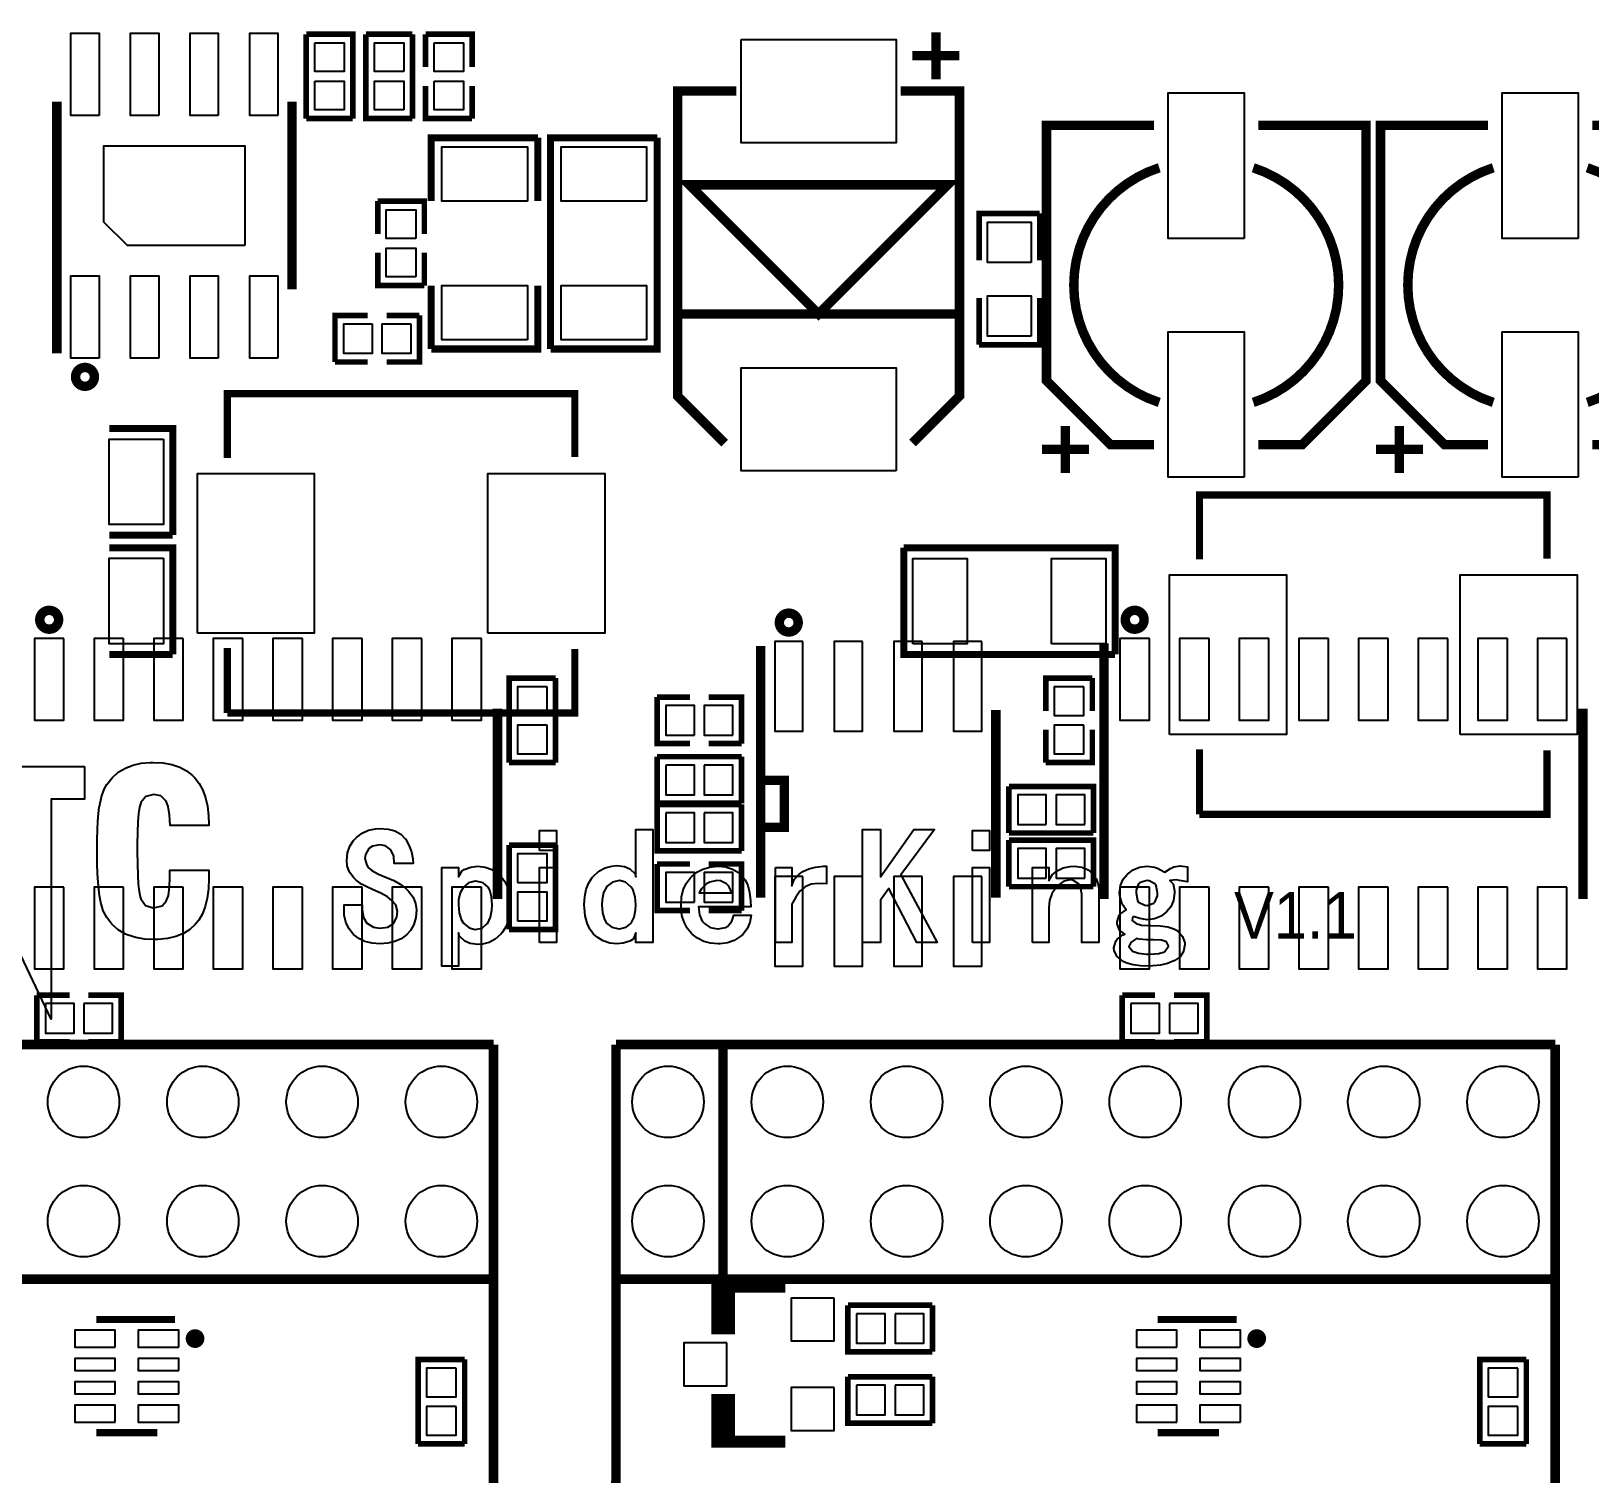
# Model space of a CAD drawing. Extents: x -23 to 189, y -20 to 117.
# Drawn here: x 45.97 to 79.16, y 40.34 to 71.07 of the extents above; entities that cross this region are included whole.
import ezdxf

# ---------------------------------------------------------------- set-up
doc = ezdxf.new("R2010")
doc.units = 0
doc.header["$MEASUREMENT"] = 0
for name, color, linetype in [('BOTTOM', 132, 'CONTINUOUS'), ('SILKSCREEN_BOTTOM', 230, 'CONTINUOUS'), ('SILKSCREEN_TOP', 7, 'CONTINUOUS'), ('TOP', 1, 'CONTINUOUS')]:
    doc.layers.add(name, color=color, linetype=linetype)

msp = doc.modelspace()

# ---------------------------------------------------------------- linework, layer by layer
at = {"layer": 'BOTTOM'}
for points in [[(46.66996, 58.12917), (46.04004, 58.12917), (46.04004, 56.38927), (46.66996, 56.38927)], [(47.93996, 58.12917), (47.31004, 58.12917), (47.31004, 56.38927), (47.93996, 56.38927)], [(49.20996, 58.12917), (48.58004, 58.12917), (48.58004, 56.38927), (49.20996, 56.38927)], [(50.47996, 58.12917), (49.85004, 58.12917), (49.85004, 56.38927), (50.47996, 56.38927)], [(51.74996, 58.12917), (51.12004, 58.12917), (51.12004, 56.38927), (51.74996, 56.38927)], [(53.01996, 58.12917), (52.39004, 58.12917), (52.39004, 56.38927), (53.01996, 56.38927)], [(54.28996, 58.12917), (53.66004, 58.12917), (53.66004, 56.38927), (54.28996, 56.38927)], [(55.55996, 58.12917), (54.93004, 58.12917), (54.93004, 56.38927), (55.55996, 56.38927)], [(69.78396, 58.12917), (69.15404, 58.12917), (69.15404, 56.38927), (69.78396, 56.38927)], [(71.05396, 58.12917), (70.42404, 58.12917), (70.42404, 56.38927), (71.05396, 56.38927)], [(72.32396, 58.12917), (71.69404, 58.12917), (71.69404, 56.38927), (72.32396, 56.38927)], [(73.59396, 58.12917), (72.96404, 58.12917), (72.96404, 56.38927), (73.59396, 56.38927)], [(74.86396, 58.12917), (74.23404, 58.12917), (74.23404, 56.38927), (74.86396, 56.38927)], [(76.13396, 58.12917), (75.50404, 58.12917), (75.50404, 56.38927), (76.13396, 56.38927)], [(77.40396, 58.12917), (76.77404, 58.12917), (76.77404, 56.38927), (77.40396, 56.38927)], [(78.67396, 58.12917), (78.04404, 58.12917), (78.04404, 56.38927), (78.67396, 56.38927)], [(62.40272, 58.06948), (61.80328, 58.06948), (61.80328, 56.1594), (62.40272, 56.1594)], [(63.67272, 58.06948), (63.07328, 58.06948), (63.07328, 56.1594), (63.67272, 56.1594)], [(64.94272, 58.06948), (64.34328, 58.06948), (64.34328, 56.1594), (64.94272, 56.1594)], [(66.21272, 58.06948), (65.61328, 58.06948), (65.61328, 56.1594), (66.21272, 56.1594)], [(56.95696, 57.10174), (56.32704, 57.10174), (56.32704, 56.49214), (56.95696, 56.49214)], [(68.38696, 57.10174), (67.75704, 57.10174), (67.75704, 56.49214), (68.38696, 56.49214)], [(60.09386, 56.07304), (60.09386, 56.70296), (59.48426, 56.70296), (59.48426, 56.07304)], [(60.91174, 56.07304), (60.91174, 56.70296), (60.30214, 56.70296), (60.30214, 56.07304)], [(56.95696, 56.28386), (56.32704, 56.28386), (56.32704, 55.67426), (56.95696, 55.67426)], [(68.38696, 56.28386), (67.75704, 56.28386), (67.75704, 55.67426), (68.38696, 55.67426)], [(59.48426, 55.43296), (59.48426, 54.80304), (60.09386, 54.80304), (60.09386, 55.43296)], [(60.30214, 55.43296), (60.30214, 54.80304), (60.91174, 54.80304), (60.91174, 55.43296)], [(67.58686, 54.16804), (67.58686, 54.79796), (66.97726, 54.79796), (66.97726, 54.16804)], [(68.40474, 54.16804), (68.40474, 54.79796), (67.79514, 54.79796), (67.79514, 54.16804)], [(59.48426, 54.41696), (59.48426, 53.78704), (60.09386, 53.78704), (60.09386, 54.41696)], [(60.30214, 54.41696), (60.30214, 53.78704), (60.91174, 53.78704), (60.91174, 54.41696)], [(56.32704, 52.93614), (56.95696, 52.93614), (56.95696, 53.54574), (56.32704, 53.54574)], [(67.58686, 53.02504), (67.58686, 53.65496), (66.97726, 53.65496), (66.97726, 53.02504)], [(68.40474, 53.02504), (68.40474, 53.65496), (67.79514, 53.65496), (67.79514, 53.02504)], [(60.09386, 52.51704), (60.09386, 53.14696), (59.48426, 53.14696), (59.48426, 52.51704)], [(60.91174, 52.51704), (60.91174, 53.14696), (60.30214, 53.14696), (60.30214, 52.51704)], [(46.66996, 52.83073), (46.04004, 52.83073), (46.04004, 51.09083), (46.66996, 51.09083)], [(47.93996, 52.83073), (47.31004, 52.83073), (47.31004, 51.09083), (47.93996, 51.09083)], [(49.20996, 52.83073), (48.58004, 52.83073), (48.58004, 51.09083), (49.20996, 51.09083)], [(50.47996, 52.83073), (49.85004, 52.83073), (49.85004, 51.09083), (50.47996, 51.09083)], [(51.74996, 52.83073), (51.12004, 52.83073), (51.12004, 51.09083), (51.74996, 51.09083)], [(53.01996, 52.83073), (52.39004, 52.83073), (52.39004, 51.09083), (53.01996, 51.09083)], [(54.28996, 52.83073), (53.66004, 52.83073), (53.66004, 51.09083), (54.28996, 51.09083)], [(55.55996, 52.83073), (54.93004, 52.83073), (54.93004, 51.09083), (55.55996, 51.09083)], [(62.40272, 53.0606), (61.80328, 53.0606), (61.80328, 51.15052), (62.40272, 51.15052)], [(63.67272, 53.0606), (63.07328, 53.0606), (63.07328, 51.15052), (63.67272, 51.15052)], [(64.94272, 53.0606), (64.34328, 53.0606), (64.34328, 51.15052), (64.94272, 51.15052)], [(66.21272, 53.0606), (65.61328, 53.0606), (65.61328, 51.15052), (66.21272, 51.15052)], [(69.78396, 52.83073), (69.15404, 52.83073), (69.15404, 51.09083), (69.78396, 51.09083)], [(71.05396, 52.83073), (70.42404, 52.83073), (70.42404, 51.09083), (71.05396, 51.09083)], [(72.32396, 52.83073), (71.69404, 52.83073), (71.69404, 51.09083), (72.32396, 51.09083)], [(73.59396, 52.83073), (72.96404, 52.83073), (72.96404, 51.09083), (73.59396, 51.09083)], [(74.86396, 52.83073), (74.23404, 52.83073), (74.23404, 51.09083), (74.86396, 51.09083)], [(76.13396, 52.83073), (75.50404, 52.83073), (75.50404, 51.09083), (76.13396, 51.09083)], [(77.40396, 52.83073), (76.77404, 52.83073), (76.77404, 51.09083), (77.40396, 51.09083)], [(78.67396, 52.83073), (78.04404, 52.83073), (78.04404, 51.09083), (78.67396, 51.09083)], [(56.32704, 52.11826), (56.95696, 52.11826), (56.95696, 52.72786), (56.32704, 52.72786)], [(46.27626, 50.35296), (46.27626, 49.72304), (46.88586, 49.72304), (46.88586, 50.35296)], [(47.09414, 50.35296), (47.09414, 49.72304), (47.70374, 49.72304), (47.70374, 50.35296)], [(69.39026, 50.35296), (69.39026, 49.72304), (69.99986, 49.72304), (69.99986, 50.35296)], [(70.20814, 50.35296), (70.20814, 49.72304), (70.81774, 49.72304), (70.81774, 50.35296)], [(63.0682, 44.0817), (62.1538, 44.0817), (62.1538, 43.1673), (63.0682, 43.1673)], [(63.54826, 43.74896), (63.54826, 43.11904), (64.15786, 43.11904), (64.15786, 43.74896)], [(64.36614, 43.74896), (64.36614, 43.11904), (64.97574, 43.11904), (64.97574, 43.74896)], [(47.76216, 43.03776), (47.76216, 43.39844), (46.9011, 43.39844), (46.9011, 43.03776)], [(49.11344, 43.03776), (49.11344, 43.39844), (48.25238, 43.39844), (48.25238, 43.03776)], [(70.36816, 43.03776), (70.36816, 43.39844), (69.5071, 43.39844), (69.5071, 43.03776)], [(71.71944, 43.03776), (71.71944, 43.39844), (70.85838, 43.39844), (70.85838, 43.03776)], [(60.7822, 43.1292), (59.8678, 43.1292), (59.8678, 42.2148), (60.7822, 42.2148)], [(47.76216, 42.53738), (47.76216, 42.79646), (46.9011, 42.79646), (46.9011, 42.53738)], [(49.11344, 42.53738), (49.11344, 42.79646), (48.25238, 42.79646), (48.25238, 42.53738)], [(55.02148, 42.58818), (54.39156, 42.58818), (54.39156, 41.97858), (55.02148, 41.97858)], [(70.36816, 42.53738), (70.36816, 42.79646), (69.5071, 42.79646), (69.5071, 42.53738)], [(71.71944, 42.53738), (71.71944, 42.79646), (70.85838, 42.79646), (70.85838, 42.53738)], [(77.62748, 42.58818), (76.99756, 42.58818), (76.99756, 41.97858), (77.62748, 41.97858)], [(47.76216, 42.03954), (47.76216, 42.29862), (46.9011, 42.29862), (46.9011, 42.03954)], [(49.11344, 42.03954), (49.11344, 42.29862), (48.25238, 42.29862), (48.25238, 42.03954)], [(63.0682, 42.1767), (62.1538, 42.1767), (62.1538, 41.2623), (63.0682, 41.2623)], [(63.54826, 42.22496), (63.54826, 41.59504), (64.15786, 41.59504), (64.15786, 42.22496)], [(64.36614, 42.22496), (64.36614, 41.59504), (64.97574, 41.59504), (64.97574, 42.22496)], [(70.36816, 42.03954), (70.36816, 42.29862), (69.5071, 42.29862), (69.5071, 42.03954)], [(71.71944, 42.03954), (71.71944, 42.29862), (70.85838, 42.29862), (70.85838, 42.03954)], [(47.76216, 41.43756), (47.76216, 41.79824), (46.9011, 41.79824), (46.9011, 41.43756)], [(49.11344, 41.43756), (49.11344, 41.79824), (48.25238, 41.79824), (48.25238, 41.43756)], [(55.02148, 41.7703), (54.39156, 41.7703), (54.39156, 41.1607), (55.02148, 41.1607)], [(70.36816, 41.43756), (70.36816, 41.79824), (69.5071, 41.79824), (69.5071, 41.43756)], [(71.71944, 41.43756), (71.71944, 41.79824), (70.85838, 41.79824), (70.85838, 41.43756)], [(77.62748, 41.7703), (76.99756, 41.7703), (76.99756, 41.1607), (77.62748, 41.1607)]]:
    msp.add_lwpolyline(points, close=True, dxfattribs=at)
for centre in [(47.08652, 48.26), (49.62652, 48.26), (52.16652, 48.26), (54.70652, 48.26), (59.53252, 48.26), (62.07252, 48.26), (64.61252, 48.26), (67.15252, 48.26), (69.69252, 48.26), (72.23252, 48.26), (74.77252, 48.26), (77.31252, 48.26), (47.08652, 45.72), (49.62652, 45.72), (52.16652, 45.72), (54.70652, 45.72), (59.53252, 45.72), (62.07252, 45.72), (64.61252, 45.72), (67.15252, 45.72), (69.69252, 45.72), (72.23252, 45.72), (74.77252, 45.72), (77.31252, 45.72)]:
    msp.add_circle(centre, 0.762, dxfattribs=at)
at = {"layer": 'SILKSCREEN_BOTTOM', "const_width": 0.20066}
for points in [[(46.55566, 58.52922, 0.997561), (46.15434, 58.53176, 1.002445), (46.55566, 58.52922)], [(62.30366, 58.4708, 1.002345), (61.90234, 58.46826, 0.997661), (62.30366, 58.4708)], [(69.66966, 58.52922, 0.997561), (69.26834, 58.53176, 1.002445), (69.66966, 58.52922)], [(49.56048, 43.2181, 0.998991), (49.36236, 43.2181, 1.00101), (49.56048, 43.2181)], [(72.16648, 43.2181, 0.998991), (71.96836, 43.2181, 1.00101), (72.16648, 43.2181)]]:
    msp.add_lwpolyline(points, format="xyb", dxfattribs=at)
at = {"layer": 'SILKSCREEN_BOTTOM'}
for points, const_width in [([(68.81368, 58.02884), (68.81368, 52.58054)], 0.20066), ([(61.50356, 57.97042), (61.50356, 52.61102)], 0.20066), ([(56.1467, 55.48884), (56.1467, 57.28716), (57.1373, 57.28716)], 0.11938), ([(57.1373, 55.48884), (57.1373, 57.28716)], 0.11938), ([(67.5767, 56.58866), (67.5767, 57.28716), (68.5673, 57.28716)], 0.11938), ([(68.5673, 56.58866), (68.5673, 57.28716)], 0.11938), ([(59.99734, 55.8927), (59.29884, 55.8927), (59.29884, 56.8833)], 0.11938), ([(59.99734, 56.8833), (59.29884, 56.8833)], 0.11938), ([(60.39866, 56.8833), (61.09716, 56.8833), (61.09716, 55.8927)], 0.11938), ([(55.90032, 56.63946), (55.90032, 52.58054)], 0.20066), ([(66.51244, 56.60898), (66.51244, 52.61102)], 0.20066), ([(79.01432, 56.63946), (79.01432, 52.58054)], 0.20066), ([(68.5673, 56.18734), (68.5673, 55.48884), (67.5767, 55.48884)], 0.11938), ([(67.5767, 56.18734), (67.5767, 55.48884)], 0.11938), ([(60.39866, 55.8927), (61.09716, 55.8927)], 0.11938), ([(57.1373, 55.48884), (56.1467, 55.48884)], 0.11938), ([(61.09716, 54.6227), (59.29884, 54.6227), (59.29884, 55.6133)], 0.11938), ([(61.09716, 55.6133), (59.29884, 55.6133)], 0.11938), ([(61.09716, 55.6133), (61.09716, 54.6227)], 0.11938), ([(61.50864, 54.10962), (62.00902, 54.10962), (62.00902, 55.11038), (61.50864, 55.11038)], 0.20066), ([(66.79184, 54.9783), (68.59016, 54.9783), (68.59016, 53.9877)], 0.11938), ([(66.79184, 53.9877), (66.79184, 54.9783)], 0.11938), ([(61.09716, 53.6067), (59.29884, 53.6067), (59.29884, 54.5973)], 0.11938), ([(61.09716, 54.5973), (59.29884, 54.5973)], 0.11938), ([(61.09716, 54.5973), (61.09716, 53.6067)], 0.11938), ([(57.1373, 53.73116), (57.1373, 51.93284), (56.1467, 51.93284)], 0.11938), ([(56.1467, 53.73116), (57.1373, 53.73116)], 0.11938), ([(56.1467, 53.73116), (56.1467, 51.93284)], 0.11938), ([(66.79184, 53.9877), (68.59016, 53.9877)], 0.11938), ([(66.79184, 53.8353), (68.59016, 53.8353), (68.59016, 52.8447)], 0.11938), ([(66.79184, 52.8447), (66.79184, 53.8353)], 0.11938), ([(59.99734, 52.3367), (59.29884, 52.3367), (59.29884, 53.3273)], 0.11938), ([(59.99734, 53.3273), (59.29884, 53.3273)], 0.11938), ([(60.39866, 53.3273), (61.09716, 53.3273), (61.09716, 52.3367)], 0.11938), ([(66.79184, 52.8447), (68.59016, 52.8447)], 0.11938), ([(60.39866, 52.3367), (61.09716, 52.3367)], 0.11938), ([(46.78934, 49.5427), (46.09084, 49.5427), (46.09084, 50.5333)], 0.11938), ([(46.78934, 50.5333), (46.09084, 50.5333)], 0.11938), ([(47.19066, 50.5333), (47.88916, 50.5333), (47.88916, 49.5427)], 0.11938), ([(69.90334, 49.5427), (69.20484, 49.5427), (69.20484, 50.5333)], 0.11938), ([(69.90334, 50.5333), (69.20484, 50.5333)], 0.11938), ([(70.30466, 50.5333), (71.00316, 50.5333), (71.00316, 49.5427)], 0.11938), ([(47.19066, 49.5427), (47.88916, 49.5427)], 0.11938), ([(70.30466, 49.5427), (71.00316, 49.5427)], 0.11938), ([(60.833, 44.323), (60.833, 43.434), (60.579, 43.434), (60.579, 44.323), (62.0268, 44.323)], 0.254), ([(65.16116, 42.9387), (63.36284, 42.9387), (63.36284, 43.9293)], 0.11938), ([(65.16116, 43.9293), (63.36284, 43.9293)], 0.11938), ([(65.16116, 43.9293), (65.16116, 42.9387)], 0.11938), ([(49.03724, 43.62196), (47.35576, 43.62196)], 0.14986), ([(71.64324, 43.62196), (69.96176, 43.62196)], 0.14986), ([(54.21122, 40.97528), (54.21122, 42.7736), (55.20182, 42.7736)], 0.11938), ([(55.20182, 40.97528), (55.20182, 42.7736)], 0.11938), ([(76.81722, 40.97528), (76.81722, 42.7736), (77.80782, 42.7736)], 0.11938), ([(77.80782, 40.97528), (77.80782, 42.7736)], 0.11938), ([(65.16116, 41.4147), (63.36284, 41.4147), (63.36284, 42.4053)], 0.11938), ([(65.16116, 42.4053), (63.36284, 42.4053)], 0.11938), ([(65.16116, 42.4053), (65.16116, 41.4147)], 0.11938), ([(60.833, 41.021), (60.833, 41.91), (60.579, 41.91), (60.579, 41.021), (62.0268, 41.021)], 0.254), ([(48.65624, 41.21404), (47.35576, 41.21404)], 0.14986), ([(71.26224, 41.21404), (69.96176, 41.21404)], 0.14986), ([(55.20182, 40.97528), (54.21122, 40.97528)], 0.11938), ([(77.80782, 40.97528), (76.81722, 40.97528)], 0.11938)]:
    msp.add_lwpolyline(points, dxfattribs=dict(at, const_width=const_width))
at = {"layer": 'SILKSCREEN_TOP'}
for points, const_width in [([(52.8193, 69.20484), (52.8193, 71.00316), (51.8287, 71.00316)], 0.11938), ([(51.8287, 69.20484), (51.8287, 71.00316)], 0.11938), ([(53.0987, 71.00316), (53.0987, 69.20484), (54.0893, 69.20484)], 0.11938), ([(54.0893, 71.00316), (53.0987, 71.00316)], 0.11938), ([(54.0893, 71.00316), (54.0893, 69.20484)], 0.11938), ([(55.3593, 70.30466), (55.3593, 71.00316), (54.3687, 71.00316)], 0.11938), ([(54.3687, 70.30466), (54.3687, 71.00316)], 0.11938), ([(65.23736, 70.04304), (65.23736, 71.0438)], 0.20066), ([(65.73774, 70.54342), (64.73698, 70.54342)], 0.20066), ([(54.3687, 69.90334), (54.3687, 69.20484), (55.3593, 69.20484)], 0.11938), ([(55.3593, 69.90334), (55.3593, 69.20484)], 0.11938), ([(60.73902, 62.2935), (59.73826, 63.29426), (59.73826, 69.79412), (60.98794, 69.79412)], 0.20066), ([(64.48806, 69.79412), (65.73774, 69.79412), (65.73774, 63.29426), (64.73698, 62.2935)], 0.20066), ([(46.51756, 64.20358), (46.51756, 69.56298)], 0.20066), ([(51.52644, 65.56502), (51.52644, 69.56298)], 0.20066), ([(51.8287, 69.20484), (52.8193, 69.20484)], 0.11938), ([(69.88302, 69.06006), (67.59194, 69.06006), (67.59194, 63.61938), (68.95338, 62.25794), (69.88302, 62.25794)], 0.20066), ([(72.10298, 69.06006), (74.39406, 69.06006), (74.39406, 63.61938), (73.03262, 62.25794), (72.10298, 62.25794)], 0.20066), ([(76.99502, 69.06006), (74.70394, 69.06006), (74.70394, 63.61938), (76.06538, 62.25794), (76.99502, 62.25794)], 0.20066), ([(79.21498, 69.06006), (81.50606, 69.06006), (81.50606, 63.61938), (80.14462, 62.25794), (79.21498, 62.25794)], 0.20066), ([(54.49062, 67.44716), (54.49062, 68.79844), (56.76138, 68.79844)], 0.14986), ([(56.76138, 67.44716), (56.76138, 68.79844)], 0.14986), ([(57.03062, 64.29756), (57.03062, 68.79844), (59.30138, 68.79844)], 0.14986), ([(59.30138, 68.79844), (59.30138, 64.29756), (57.03062, 64.29756)], 0.14986), ([(62.738, 65.04432), (65.48882, 67.79514), (59.98718, 67.79514), (62.738, 65.04432)], 0.20066), ([(54.3433, 66.74866), (54.3433, 67.44716), (53.3527, 67.44716)], 0.11938), ([(53.3527, 66.74866), (53.3527, 67.44716)], 0.11938), ([(66.15684, 66.18478), (66.15684, 67.18554), (67.44716, 67.18554)], 0.11938), ([(67.44716, 66.18478), (67.44716, 67.18554)], 0.11938), ([(53.3527, 66.34734), (53.3527, 65.64884), (54.3433, 65.64884)], 0.11938), ([(54.3433, 66.34734), (54.3433, 65.64884)], 0.11938), ([(56.76138, 65.64884), (56.76138, 64.29756), (54.49062, 64.29756)], 0.14986), ([(54.49062, 65.64884), (54.49062, 64.29756)], 0.14986), ([(67.44716, 65.38722), (67.44716, 64.38646), (66.15684, 64.38646)], 0.11938), ([(66.15684, 65.38722), (66.15684, 64.38646)], 0.11938), ([(53.13934, 65.0113), (52.44084, 65.0113), (52.44084, 64.0207)], 0.11938), ([(53.54066, 64.0207), (54.23916, 64.0207), (54.23916, 65.0113)], 0.11938), ([(53.54066, 65.0113), (54.23916, 65.0113)], 0.11938), ([(59.78652, 65.04432), (65.68948, 65.04432)], 0.20066), ([(53.13934, 64.0207), (52.44084, 64.0207)], 0.11938), ([(57.54878, 61.99378), (57.54878, 63.34506), (50.14722, 63.34506), (50.14722, 61.976)], 0.1524), ([(67.99326, 62.65926), (67.99326, 61.6585)], 0.20066), ([(75.10526, 62.65926), (75.10526, 61.6585)], 0.20066), ([(47.63516, 62.60338), (48.98644, 62.60338), (48.98644, 60.33262)], 0.14986), ([(68.49364, 62.15888), (67.49288, 62.15888)], 0.20066), ([(75.60564, 62.15888), (74.60488, 62.15888)], 0.20066), ([(78.24978, 59.83478), (78.24978, 61.18606), (70.84822, 61.18606), (70.84822, 59.817)], 0.1524), ([(47.63516, 60.33262), (48.98644, 60.33262)], 0.14986), ([(47.63516, 60.06338), (48.98644, 60.06338), (48.98644, 57.79262)], 0.14986), ([(64.55156, 60.06338), (69.05244, 60.06338), (69.05244, 57.79262)], 0.14986), ([(69.05244, 57.79262), (64.55156, 57.79262), (64.55156, 60.06338)], 0.14986), ([(47.63516, 57.79262), (48.98644, 57.79262)], 0.14986), ([(50.14722, 57.92724), (50.14722, 56.54294)], 0.1524), ([(50.14722, 56.54294), (57.54878, 56.54294), (57.54878, 57.90692)], 0.1524), ([(70.84822, 55.76824), (70.84822, 54.38394)], 0.1524), ([(70.84822, 54.38394), (78.24978, 54.38394), (78.24978, 55.74792)], 0.1524), ([(35.81654, 49.48174), (55.8165, 49.48174)], 0.20066), ([(55.8165, 18.542), (55.8165, 49.48174)], 0.20066), ([(58.42, 18.542), (58.42254, 49.48174)], 0.20066), ([(58.42254, 49.48174), (78.4225, 49.48174)], 0.20066), ([(60.70346, 44.48302), (60.70346, 49.48174)], 0.20066), ([(78.4225, 18.542), (78.4225, 49.48174)], 0.20066)]:
    msp.add_lwpolyline(points, dxfattribs=dict(at, const_width=const_width))
at = {"layer": 'SILKSCREEN_TOP', "const_width": 0.20066}
for points in [[(69.99224, 68.15836, 0.728195), (69.99224, 63.15964)], [(71.99376, 68.15836, -0.727603), (71.99376, 63.15964)], [(77.10424, 68.15836, 0.728195), (77.10424, 63.15964)], [(79.10576, 68.15836, -0.727603), (79.10576, 63.15964)], [(47.31766, 63.7032, 0.997661), (46.91634, 63.70574, 1.002345), (47.31766, 63.7032)]]:
    msp.add_lwpolyline(points, format="xyb", dxfattribs=at)
at = {"layer": 'SILKSCREEN_TOP'}
for points in [[(47.50562, 52.32908), (47.45228, 52.50942), (47.42434, 52.65674), (47.4091, 52.78628), (47.3964, 52.94122), (47.3837, 53.1241), (47.37862, 53.33238), (47.37608, 53.5686), (47.37608, 53.60416), (47.37862, 53.84546), (47.3837, 54.05628), (47.39386, 54.2417), (47.40656, 54.40172), (47.41926, 54.53634), (47.42434, 54.55412), (47.46752, 54.75732), (47.52594, 54.92496), (47.57928, 55.02148), (47.69358, 55.16626), (47.82566, 55.28564), (47.97806, 55.372), (48.13554, 55.43296), (48.3108, 55.4736), (48.50638, 55.48884), (48.56734, 55.49138), (48.77562, 55.48122), (48.96358, 55.4482), (49.13376, 55.39232), (49.28108, 55.31358), (49.40554, 55.21452), (49.45634, 55.16372), (49.55032, 55.0418), (49.62398, 54.89702), (49.6824, 54.737), (49.72304, 54.55666), (49.7459, 54.35346), (49.75098, 54.1782), (49.75098, 54.14518), (48.9331, 54.14772), (48.9204, 54.37632), (48.88992, 54.55158), (48.84928, 54.66334), (48.7299, 54.78272), (48.58258, 54.81066), (48.41494, 54.76748), (48.30826, 54.6354), (48.30572, 54.63286), (48.28032, 54.53888), (48.25746, 54.40426), (48.24476, 54.229), (48.23206, 54.00548), (48.22952, 53.74386), (48.22952, 53.67274), (48.22952, 53.60416), (48.23206, 53.3273), (48.23968, 53.09108), (48.25238, 52.8955), (48.27016, 52.74056), (48.29048, 52.6288), (48.30572, 52.58308), (48.40478, 52.44338), (48.56734, 52.39258), (48.58258, 52.39258), (48.75784, 52.4383), (48.84928, 52.53228), (48.89246, 52.65674), (48.91786, 52.84216), (48.92294, 53.04028), (48.92294, 53.19776), (49.75098, 53.19776), (49.75606, 53.12918), (49.75606, 53.01742), (49.74844, 52.79644), (49.7205, 52.59832), (49.67732, 52.42052), (49.61636, 52.26558), (49.54016, 52.12842), (49.4665, 52.03952), (49.34966, 51.9303), (49.2125, 51.84648), (49.05248, 51.78298), (48.87214, 51.7398), (48.66894, 51.71948), (48.58258, 51.71948), (48.38446, 51.7271), (48.20158, 51.76012), (48.03902, 51.81092), (47.98314, 51.83632), (47.82566, 51.92776), (47.69104, 52.0446), (47.57928, 52.18938)], [(47.10684, 55.40502), (47.10684, 54.70652), (46.39818, 54.70652), (46.39818, 50.0253), (45.5549, 51.80584), (45.5549, 54.70652), (44.88434, 54.70652), (44.88434, 55.40502)], [(53.07838, 51.6763), (52.94884, 51.7398), (52.83708, 51.82616), (52.82692, 51.83632), (52.73548, 51.95062), (52.67198, 52.08524), (52.63896, 52.2351), (52.63388, 52.33416), (52.63388, 52.46116), (53.0225, 52.46116), (53.0225, 52.3494), (53.0479, 52.18684), (53.12156, 52.06746), (53.13426, 52.0573), (53.2638, 51.9811), (53.39842, 51.95824), (53.56352, 51.9811), (53.6829, 52.04968), (53.68798, 52.0573), (53.75656, 52.19192), (53.7718, 52.32146), (53.7337, 52.45862), (53.66004, 52.54498), (53.55844, 52.62626), (53.4162, 52.705), (53.3146, 52.75072), (53.14696, 52.82438), (53.00472, 52.90058), (52.89296, 52.9844), (52.84216, 53.03012), (52.75072, 53.15204), (52.69992, 53.2892), (52.68976, 53.4035), (52.705, 53.56352), (52.75326, 53.70576), (52.83454, 53.82768), (52.89804, 53.89118), (53.01996, 53.98516), (53.15458, 54.04612), (53.3019, 54.07914), (53.39842, 54.08422), (53.57114, 54.07152), (53.71846, 54.03088), (53.84038, 53.9623), (53.9369, 53.86578), (53.93944, 53.86324), (54.01564, 53.72862), (54.07152, 53.58638), (54.09946, 53.43652), (54.10454, 53.33492), (53.70322, 53.33492), (53.69052, 53.49748), (53.6321, 53.62702), (53.5178, 53.71592), (53.39842, 53.73878), (53.24094, 53.7083), (53.1622, 53.65496), (53.08854, 53.53304), (53.07838, 53.44414), (53.11648, 53.29936), (53.14696, 53.2511), (53.2257, 53.1876), (53.36794, 53.11394), (53.53558, 53.04282), (53.69052, 52.97678), (53.82514, 52.89804), (53.94452, 52.80914), (54.00802, 52.75072), (54.102, 52.62118), (54.15788, 52.48402), (54.17566, 52.3494), (54.16042, 52.1843), (54.11724, 52.03952), (54.04866, 51.91252), (53.96484, 51.82108), (53.848, 51.73472), (53.71338, 51.6763), (53.56352, 51.6382), (53.39842, 51.6255), (53.23078, 51.6382)], [(56.79694, 53.61178), (56.79694, 54.04358), (57.15762, 54.04358), (57.15762, 53.61178)], [(58.7883, 51.72964), (58.72226, 51.68138), (58.57748, 51.6382), (58.4454, 51.6255), (58.29046, 51.64328), (58.14822, 51.689), (58.02122, 51.76774), (57.94502, 51.83632), (57.86628, 51.94046), (57.80786, 52.06746), (57.76976, 52.21986), (57.75198, 52.39004), (57.74944, 52.46116), (57.7596, 52.63642), (57.79262, 52.7939), (57.84596, 52.92852), (57.91962, 53.04282), (57.94502, 53.07076), (58.06186, 53.1749), (58.19394, 53.24602), (58.33618, 53.28412), (58.4454, 53.29428), (58.60542, 53.27396), (58.72226, 53.22316), (58.83402, 53.11648), (58.84672, 53.05552), (58.84672, 54.05882), (59.2074, 54.05882), (59.2074, 51.65344), (58.84672, 51.65344), (58.84672, 51.86172)], [(63.67018, 51.65344), (63.67018, 54.05882), (64.0588, 54.05882), (64.0588, 53.05552), (64.76492, 54.05882), (65.20942, 54.05882), (64.48806, 53.0987), (65.2653, 51.65344), (64.8335, 51.65344), (64.2366, 52.8066), (64.0588, 52.55768), (64.0588, 51.65344)], [(66.0146, 53.61178), (66.0146, 54.04358), (66.37528, 54.04358), (66.37528, 53.61178)], [(55.09006, 51.78806), (55.0672, 51.86172), (55.0672, 51.15306), (54.71922, 51.15306), (54.71922, 53.2511), (55.0672, 53.2511), (55.0672, 53.05552), (55.13832, 53.17744), (55.19166, 53.21046), (55.33136, 53.26126), (55.48122, 53.27904), (55.6387, 53.26126), (55.7784, 53.213), (55.90286, 53.13426), (55.9689, 53.07076), (56.05272, 52.96408), (56.11622, 52.83708), (56.15686, 52.68976), (56.17464, 52.52212), (56.17718, 52.46116), (56.16702, 52.28336), (56.134, 52.12588), (56.08066, 51.99126), (56.007, 51.87696), (55.9689, 51.83632), (55.8546, 51.72964), (55.72506, 51.65598), (55.58282, 51.62042), (55.48122, 51.6128), (55.3212, 51.63312), (55.20436, 51.68138)], [(56.79694, 51.65344), (56.79694, 53.2511), (57.15762, 53.2511), (57.15762, 51.65344)], [(60.79744, 51.64836), (60.6425, 51.62804), (60.59932, 51.6255), (60.43676, 51.6382), (60.29198, 51.67884), (60.1599, 51.74488), (60.04306, 51.83632), (60.03036, 51.84902), (59.93892, 51.95824), (59.87542, 52.08778), (59.8297, 52.23256), (59.80938, 52.39512), (59.80938, 52.46116), (59.81954, 52.62626), (59.8551, 52.77612), (59.91606, 52.91074), (60.00242, 53.02758), (60.03036, 53.05552), (60.14466, 53.15204), (60.27674, 53.22062), (60.42152, 53.26126), (60.579, 53.27904), (60.59932, 53.27904), (60.75934, 53.2638), (60.90412, 53.22062), (61.03112, 53.14442), (61.0997, 53.08346), (61.17336, 52.98694), (61.22924, 52.86756), (61.26988, 52.7177), (61.28766, 52.54498), (61.29274, 52.41798), (60.18276, 52.41798), (60.20054, 52.24526), (60.25896, 52.11318), (60.30722, 52.0573), (60.42914, 51.97602), (60.58408, 51.94554), (60.59932, 51.94554), (60.75426, 51.97348), (60.8076, 52.00142), (60.88888, 52.11064), (60.93206, 52.23764), (61.30544, 52.23764), (61.27496, 52.08016), (61.214, 51.943), (61.1251, 51.82616), (61.07176, 51.78044), (60.93968, 51.69916)], [(61.82106, 53.2511), (62.1665, 53.2511), (62.1665, 52.86248), (62.21984, 52.99964), (62.32144, 53.1114), (62.40272, 53.16728), (62.52972, 53.2257), (62.6745, 53.26126), (62.84214, 53.27904), (62.9031, 53.27904), (62.9031, 52.90566), (62.72784, 52.91328), (62.57798, 52.8955), (62.45352, 52.84216), (62.4459, 52.83454), (62.34176, 52.74564), (62.25032, 52.62372), (62.17158, 52.47132), (62.1665, 52.46116), (62.1665, 51.65344), (61.82106, 51.65344)], [(66.0146, 51.65344), (66.0146, 53.2511), (66.37528, 53.2511), (66.37528, 51.65344)], [(67.29222, 51.65344), (67.29222, 53.2511), (67.63766, 53.2511), (67.63766, 52.97424), (67.71132, 53.0987), (67.818, 53.18252), (67.945, 53.24348), (68.0974, 53.2765), (68.17868, 53.27904), (68.34632, 53.26126), (68.48094, 53.20284), (68.5673, 53.12664), (68.65366, 53.00726), (68.69938, 52.86502), (68.70446, 52.76596), (68.70446, 51.65344), (68.34378, 51.65344), (68.34378, 52.68214), (68.31584, 52.83708), (68.2752, 52.90566), (68.15074, 52.98186), (68.09486, 52.98694), (67.9577, 52.959), (67.83578, 52.86756), (67.79006, 52.82184), (67.70624, 52.69484), (67.65544, 52.5526), (67.63766, 52.39766), (67.63766, 52.39004), (67.63766, 51.65344)], [(69.44106, 52.2097), (69.42582, 52.18176), (69.41312, 52.12588), (69.49694, 52.0573), (69.61124, 52.02682), (69.79666, 52.01412), (69.81444, 52.01412), (70.01256, 52.00904), (70.17512, 51.98618), (70.30466, 51.94554), (70.38594, 51.9049), (70.49008, 51.78552), (70.5358, 51.64836), (70.53834, 51.6128), (70.5104, 51.46548), (70.43674, 51.35118), (70.3072, 51.26736), (70.30212, 51.26482), (70.16496, 51.20894), (70.01764, 51.17338), (69.85762, 51.1556), (69.78904, 51.15306), (69.596, 51.16068), (69.43344, 51.181), (69.29882, 51.21656), (69.22008, 51.25212), (69.09308, 51.35372), (69.03212, 51.47818), (69.0245, 51.54168), (69.06768, 51.68392), (69.09308, 51.72456), (69.21754, 51.81854), (69.26072, 51.83632), (69.14896, 51.9176), (69.09816, 52.05476), (69.09308, 52.09794), (69.14134, 52.24018), (69.1642, 52.26558), (69.28866, 52.3494), (69.20484, 52.46878), (69.19214, 52.5018), (69.1515, 52.64912), (69.14896, 52.71008), (69.16928, 52.86756), (69.22516, 53.00472), (69.3166, 53.1114), (69.43598, 53.20538), (69.57314, 53.26126), (69.72808, 53.27904), (69.73316, 53.27904), (69.89064, 53.25872), (69.95414, 53.2384), (70.09384, 53.1622), (70.10908, 53.15458), (70.231, 53.23078), (70.30212, 53.26634), (70.43674, 53.28666), (70.59422, 53.26634), (70.59422, 52.9463), (70.42404, 52.97678), (70.358, 52.98694), (70.2183, 52.97424), (70.28688, 52.90566), (70.31482, 52.75834), (70.31482, 52.71008), (70.2945, 52.5526), (70.23862, 52.41544), (70.14972, 52.30622), (70.03034, 52.21478), (69.89318, 52.1589), (69.7357, 52.14112), (69.73316, 52.14112), (69.58076, 52.16906)], [(55.0672, 52.46116), (55.08244, 52.28844), (55.12816, 52.14874), (55.17642, 52.07), (55.29834, 51.96586), (55.42788, 51.9303), (55.57774, 51.96332), (55.68442, 52.05984), (55.69204, 52.07), (55.75046, 52.19192), (55.78348, 52.34686), (55.78856, 52.46116), (55.77586, 52.63134), (55.73522, 52.77358), (55.70474, 52.83454), (55.59298, 52.92598), (55.44312, 52.96154), (55.42788, 52.96154), (55.2831, 52.92598), (55.17642, 52.83454), (55.10784, 52.71262), (55.07228, 52.56276)], [(58.12536, 52.46116), (58.13806, 52.2859), (58.18124, 52.14366), (58.22188, 52.07), (58.33364, 51.9811), (58.4835, 51.94554), (58.50128, 51.94554), (58.63844, 51.9811), (58.7502, 52.07), (58.80862, 52.19192), (58.84164, 52.34686), (58.84672, 52.46116), (58.83148, 52.63134), (58.7883, 52.77104), (58.7502, 52.83454), (58.62828, 52.94122), (58.50128, 52.97424), (58.34888, 52.94376), (58.23458, 52.85486), (58.22188, 52.83454), (58.16092, 52.7177), (58.13044, 52.56276)], [(60.77966, 52.90566), (60.64758, 52.96662), (60.57138, 52.97424), (60.41898, 52.94376), (60.3504, 52.90566), (60.24626, 52.79644), (60.198, 52.71008), (60.88888, 52.71008), (60.83046, 52.8574)], [(69.8754, 52.49164), (69.89826, 52.51704), (69.9516, 52.64912), (69.95414, 52.71008), (69.92366, 52.86502), (69.89826, 52.90566), (69.7738, 52.9717), (69.73316, 52.97424), (69.5833, 52.9336), (69.55282, 52.90566), (69.49948, 52.7685), (69.49694, 52.71008), (69.52742, 52.5526), (69.55282, 52.51704), (69.68236, 52.44846), (69.73316, 52.44592)], [(70.0405, 51.7017), (69.87032, 51.70932), (69.72046, 51.70932), (69.56552, 51.72964), (69.50964, 51.73726), (69.38518, 51.65344), (69.34454, 51.56962), (69.4309, 51.46548), (69.44106, 51.4604), (69.55282, 51.42484), (69.723, 51.40452), (69.80174, 51.40452), (69.97954, 51.41976), (70.104, 51.45786), (70.10908, 51.4604), (70.19036, 51.57978), (70.19036, 51.58486), (70.14972, 51.66868)]]:
    msp.add_lwpolyline(points, close=True, dxfattribs=at)
for points in [[(55.8165, 44.48302, 0.20066, 0.20066, 0), (38.09746, 44.48302, 0.2032, 0.2032, 0), (35.81654, 44.48302, 0.2032, 0.2032, 0)], [(78.4225, 44.48302, 0.20066, 0.20066, 0), (60.70346, 44.48302, 0.2032, 0.2032, 0), (58.42254, 44.48302, 0.2032, 0.2032, 0)]]:
    msp.add_lwpolyline(points, format="xyseb", dxfattribs=at)
at = {"layer": 'TOP'}
for points in [[(47.41672, 69.27469), (46.81728, 69.27469), (46.81728, 71.02475), (47.41672, 71.02475)], [(48.68672, 69.27469), (48.08728, 69.27469), (48.08728, 71.02475), (48.68672, 71.02475)], [(49.95672, 69.27469), (49.35728, 69.27469), (49.35728, 71.02475), (49.95672, 71.02475)], [(51.22672, 69.27469), (50.62728, 69.27469), (50.62728, 71.02475), (51.22672, 71.02475)], [(52.00904, 70.81774), (52.63896, 70.81774), (52.63896, 70.20814), (52.00904, 70.20814)], [(53.90896, 70.20814), (53.27904, 70.20814), (53.27904, 70.81774), (53.90896, 70.81774)], [(54.54904, 70.81774), (55.17896, 70.81774), (55.17896, 70.20814), (54.54904, 70.20814)], [(61.08827, 70.88886), (64.38773, 70.88886), (64.38773, 68.68922), (61.08827, 68.68922)], [(52.00904, 69.99986), (52.63896, 69.99986), (52.63896, 69.39026), (52.00904, 69.39026)], [(53.90896, 69.39026), (53.27904, 69.39026), (53.27904, 69.99986), (53.90896, 69.99986)], [(54.54904, 69.99986), (55.17896, 69.99986), (55.17896, 69.39026), (54.54904, 69.39026)], [(71.80326, 66.65468), (70.18274, 66.65468), (70.18274, 69.75348), (71.80326, 69.75348)], [(78.91526, 66.65468), (77.29474, 66.65468), (77.29474, 69.75348), (78.91526, 69.75348)], [(50.52314, 66.49974), (48.02124, 66.49974), (47.52086, 67.00012), (47.52086, 68.62826), (50.52314, 68.62826)], [(56.53659, 67.44335), (54.71541, 67.44335), (54.71541, 68.60413), (56.53659, 68.60413)], [(59.07659, 67.44335), (57.25541, 67.44335), (57.25541, 68.60413), (59.07659, 68.60413)], [(54.16296, 66.65214), (53.53304, 66.65214), (53.53304, 67.26174), (54.16296, 67.26174)], [(67.26682, 66.14033), (66.33718, 66.14033), (66.33718, 67.00139), (67.26682, 67.00139)], [(54.16296, 65.83426), (53.53304, 65.83426), (53.53304, 66.44386), (54.16296, 66.44386)], [(47.41672, 64.10325), (46.81728, 64.10325), (46.81728, 65.85331), (47.41672, 65.85331)], [(48.68672, 64.10325), (48.08728, 64.10325), (48.08728, 65.85331), (48.68672, 65.85331)], [(49.95672, 64.10325), (49.35728, 64.10325), (49.35728, 65.85331), (49.95672, 65.85331)], [(51.22672, 64.10325), (50.62728, 64.10325), (50.62728, 65.85331), (51.22672, 65.85331)], [(56.53659, 64.49187), (54.71541, 64.49187), (54.71541, 65.65265), (56.53659, 65.65265)], [(59.07659, 64.49187), (57.25541, 64.49187), (57.25541, 65.65265), (59.07659, 65.65265)], [(67.26682, 64.57061), (66.33718, 64.57061), (66.33718, 65.43167), (67.26682, 65.43167)], [(53.23586, 64.83096), (53.23586, 64.20104), (52.62626, 64.20104), (52.62626, 64.83096)], [(54.05374, 64.83096), (54.05374, 64.20104), (53.44414, 64.20104), (53.44414, 64.83096)], [(71.80326, 61.56452), (70.18274, 61.56452), (70.18274, 64.66332), (71.80326, 64.66332)], [(78.91526, 61.56452), (77.29474, 61.56452), (77.29474, 64.66332), (78.91526, 64.66332)], [(64.38773, 61.69914), (61.08827, 61.69914), (61.08827, 63.89878), (64.38773, 63.89878)], [(48.79213, 62.37859), (48.79213, 60.55741), (47.63135, 60.55741), (47.63135, 62.37859)], [(49.50968, 58.2422), (49.50968, 61.6458), (51.99888, 61.6458), (51.99888, 58.2422)], [(55.69712, 58.2422), (55.69712, 61.6458), (58.18632, 61.6458), (58.18632, 58.2422)], [(48.79213, 59.83859), (48.79213, 58.01741), (47.63135, 58.01741), (47.63135, 59.83859)], [(64.7446, 58.01614), (64.7446, 59.83732), (65.90538, 59.83732), (65.90538, 58.01614)], [(67.69608, 58.01614), (67.69608, 59.83732), (68.85686, 59.83732), (68.85686, 58.01614)], [(70.21068, 56.0832), (70.21068, 59.4868), (72.69988, 59.4868), (72.69988, 56.0832)], [(76.39812, 56.0832), (76.39812, 59.4868), (78.88732, 59.4868), (78.88732, 56.0832)]]:
    msp.add_lwpolyline(points, close=True, dxfattribs=at)
for centre in [(47.08652, 48.26), (49.62652, 48.26), (52.16652, 48.26), (54.70652, 48.26), (59.53252, 48.26), (62.07252, 48.26), (64.61252, 48.26), (67.15252, 48.26), (69.69252, 48.26), (72.23252, 48.26), (74.77252, 48.26), (77.31252, 48.26), (47.08652, 45.72), (49.62652, 45.72), (52.16652, 45.72), (54.70652, 45.72), (59.53252, 45.72), (62.07252, 45.72), (64.61252, 45.72), (67.15252, 45.72), (69.69252, 45.72), (72.23252, 45.72), (74.77252, 45.72), (77.31252, 45.72)]:
    msp.add_circle(centre, 0.762, dxfattribs=at)

# ---------------------------------------------------------------- texts
at = {"layer": 'SILKSCREEN_TOP', "width": 0.958974}
msp.add_text('V1.1', height=0.9906, dxfattribs=at).set_placement((71.58482, 51.7398))

doc.saveas('drawing.dxf')
